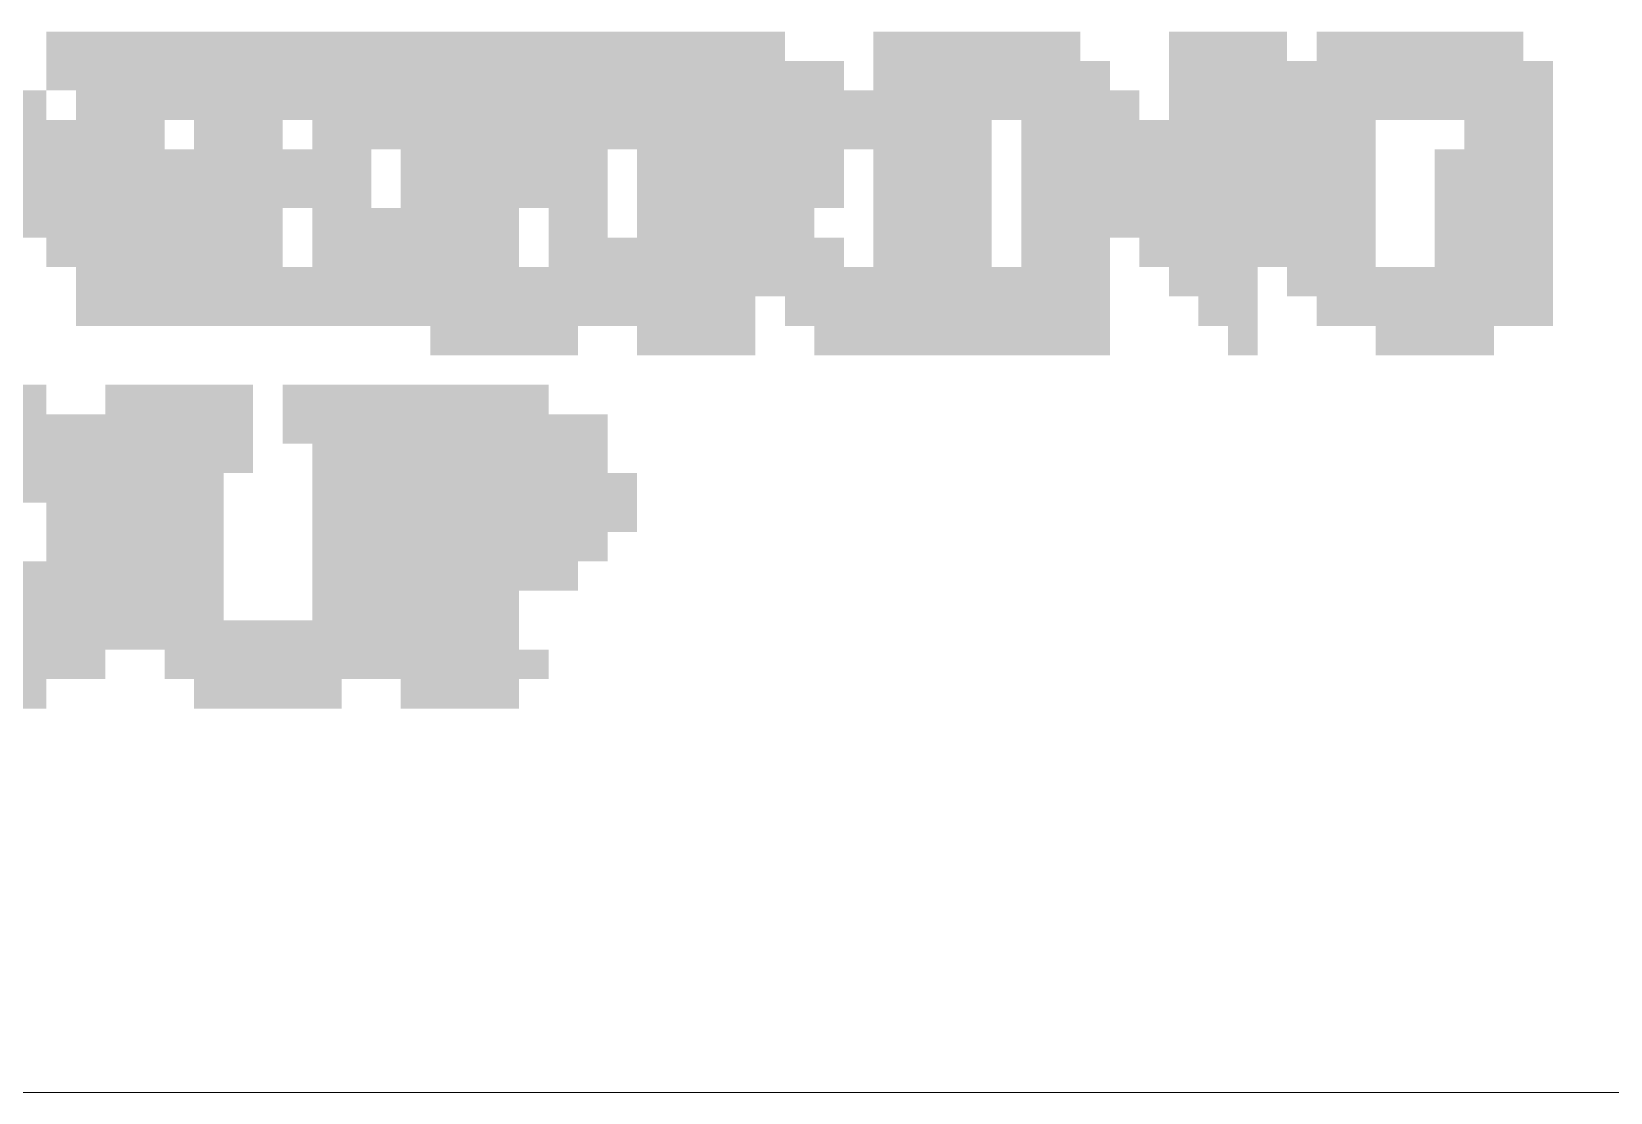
# Paper-space layout '01 Roof Support Layout' of a CAD drawing. Header units: millimetres. Extents: x 5 to 415, y 5 to 287.
# Drawn here: x 379.28 to 392.71, y 112.5 to 121.52 of the extents above; entities that cross this region are included whole.
import ezdxf

# ---------------------------------------------------------------- set-up
doc = ezdxf.new("R2010")
doc.units = ezdxf.units.MM
doc.layers.add('BRANDING', color=7, linetype='Continuous')
doc.layers.add('SHEET_GEOMETRY', color=7, linetype='Continuous')

# ---------------------------------------------------------------- blocks, each defined once
blk = doc.blocks.new('SHEET_01_ROOF')
at = {"layer": 'BRANDING', "color": 255}
for points in [[(379.41, 121.274), (379.661, 121.274), (379.41, 121.525), (379.661, 121.525)], [(382.174, 121.274), (382.425, 121.274), (382.174, 121.525), (382.425, 121.525)], [(383.933, 121.274), (384.435, 121.274), (383.933, 121.525), (384.435, 121.525)], [(385.44, 121.274), (385.692, 121.274), (385.44, 121.525), (385.692, 121.525)], [(387.953, 121.274), (388.204, 121.274), (387.953, 121.525), (388.204, 121.525)], [(389.712, 121.274), (389.963, 121.274), (389.712, 121.525), (389.963, 121.525)], [(390.214, 121.274), (390.466, 121.274), (390.214, 121.525), (390.466, 121.525)], [(391.722, 121.274), (391.973, 121.274), (391.722, 121.525), (391.973, 121.525)], [(379.41, 121.024), (379.661, 121.024), (379.41, 121.274), (379.661, 121.274)], [(385.943, 121.024), (386.194, 121.024), (385.943, 121.274), (386.194, 121.274)], [(388.204, 121.024), (388.456, 121.024), (388.204, 121.274), (388.456, 121.274)], [(389.963, 121.024), (390.214, 121.024), (389.963, 121.274), (390.214, 121.274)], [(391.973, 121.024), (392.225, 121.024), (391.973, 121.274), (392.225, 121.274)], [(379.159, 120.773), (379.41, 120.773), (379.159, 121.024), (379.41, 121.024)], [(380.415, 120.773), (380.666, 120.773), (380.415, 121.024), (380.666, 121.024)], [(386.194, 120.773), (386.697, 120.773), (386.194, 121.024), (386.697, 121.024)], [(387.451, 120.773), (387.702, 120.773), (387.451, 121.024), (387.702, 121.024)], [(388.456, 120.773), (388.707, 120.773), (388.456, 121.024), (388.707, 121.024)], [(388.958, 120.773), (389.209, 120.773), (388.958, 121.024), (389.209, 121.024)], [(389.712, 120.773), (389.963, 120.773), (389.712, 121.024), (389.963, 121.024)], [(390.968, 120.773), (391.471, 120.773), (390.968, 121.024), (391.471, 121.024)], [(379.41, 120.523), (379.913, 120.523), (379.41, 120.773), (379.913, 120.773)], [(382.174, 120.523), (382.425, 120.523), (382.174, 120.773), (382.425, 120.773)], [(383.43, 120.523), (383.682, 120.523), (383.43, 120.773), (383.682, 120.773)], [(384.184, 120.523), (384.435, 120.523), (384.184, 120.773), (384.435, 120.773)], [(385.189, 120.523), (385.44, 120.523), (385.189, 120.773), (385.44, 120.773)], [(386.194, 120.523), (386.697, 120.523), (386.194, 120.773), (386.697, 120.773)], [(388.707, 120.523), (389.209, 120.523), (388.707, 120.773), (389.209, 120.773)], [(391.471, 120.523), (391.722, 120.523), (391.471, 120.773), (391.722, 120.773)], [(379.661, 120.272), (379.913, 120.272), (379.661, 120.523), (379.913, 120.523)], [(380.415, 120.272), (380.666, 120.272), (380.415, 120.523), (380.666, 120.523)], [(386.445, 120.272), (386.697, 120.272), (386.445, 120.523), (386.697, 120.523)], [(388.958, 120.272), (389.209, 120.272), (388.958, 120.523), (389.209, 120.523)], [(380.415, 120.022), (380.666, 120.022), (380.415, 120.272), (380.666, 120.272)], [(385.943, 120.022), (386.194, 120.022), (385.943, 120.272), (386.194, 120.272)], [(386.445, 120.022), (386.697, 120.022), (386.445, 120.272), (386.697, 120.272)], [(380.415, 119.772), (380.666, 119.772), (380.415, 120.022), (380.666, 120.022)], [(382.174, 119.772), (382.425, 119.772), (382.174, 120.022), (382.425, 120.022)], [(386.445, 119.772), (386.697, 119.772), (386.445, 120.022), (386.697, 120.022)], [(388.204, 119.772), (388.456, 119.772), (388.204, 120.022), (388.456, 120.022)], [(391.219, 119.772), (391.471, 119.772), (391.219, 120.022), (391.471, 120.022)], [(380.415, 119.521), (380.666, 119.521), (380.415, 119.772), (380.666, 119.772)], [(381.671, 119.521), (381.923, 119.521), (381.671, 119.772), (381.923, 119.772)], [(383.179, 119.521), (383.43, 119.521), (383.179, 119.772), (383.43, 119.772)], [(383.682, 119.521), (383.933, 119.521), (383.682, 119.772), (383.933, 119.772)], [(385.189, 119.521), (385.44, 119.521), (385.189, 119.772), (385.44, 119.772)], [(386.445, 119.521), (386.697, 119.521), (386.445, 119.772), (386.697, 119.772)], [(388.204, 119.521), (388.456, 119.521), (388.204, 119.772), (388.456, 119.772)], [(389.712, 119.521), (389.963, 119.521), (389.712, 119.772), (389.963, 119.772)], [(391.219, 119.521), (391.471, 119.521), (391.219, 119.772), (391.471, 119.772)], [(385.189, 119.271), (385.44, 119.271), (385.189, 119.521), (385.44, 119.521)], [(379.661, 119.02), (379.913, 119.02), (379.661, 119.271), (379.913, 119.271)], [(391.973, 119.02), (392.225, 119.02), (391.973, 119.271), (392.225, 119.271)], [(382.676, 118.77), (383.933, 118.77), (382.676, 119.02), (383.933, 119.02)], [(384.435, 118.77), (385.44, 118.77), (384.435, 119.02), (385.44, 119.02)], [(385.943, 118.77), (388.456, 118.77), (385.943, 119.02), (388.456, 119.02)], [(389.461, 118.77), (389.712, 118.77), (389.461, 119.02), (389.712, 119.02)], [(390.717, 118.77), (390.968, 118.77), (390.717, 119.02), (390.968, 119.02)], [(391.219, 118.77), (391.722, 118.77), (391.219, 119.02), (391.722, 119.02)], [(379.913, 118.269), (380.164, 118.269), (379.913, 118.519), (380.164, 118.519)], [(380.918, 118.269), (381.169, 118.269), (380.918, 118.519), (381.169, 118.519)], [(381.42, 118.269), (381.671, 118.269), (381.42, 118.519), (381.671, 118.519)], [(382.174, 118.269), (382.425, 118.269), (382.174, 118.519), (382.425, 118.519)], [(383.179, 118.269), (383.682, 118.269), (383.179, 118.519), (383.682, 118.519)], [(379.661, 118.018), (379.913, 118.018), (379.661, 118.269), (379.913, 118.269)], [(383.933, 118.018), (384.184, 118.018), (383.933, 118.269), (384.184, 118.269)], [(379.913, 117.768), (380.164, 117.768), (379.913, 118.018), (380.164, 118.018)], [(380.918, 117.768), (381.169, 117.768), (380.918, 118.018), (381.169, 118.018)], [(379.159, 117.517), (379.41, 117.517), (379.159, 117.768), (379.41, 117.768)], [(382.174, 117.517), (382.425, 117.517), (382.174, 117.768), (382.425, 117.768)], [(383.179, 117.517), (383.43, 117.517), (383.179, 117.768), (383.43, 117.768)], [(382.174, 117.267), (382.425, 117.267), (382.174, 117.517), (382.425, 117.517)], [(384.184, 117.267), (384.435, 117.267), (384.184, 117.517), (384.435, 117.517)], [(382.174, 117.016), (382.425, 117.016), (382.174, 117.267), (382.425, 117.267)], [(379.159, 116.766), (379.41, 116.766), (379.159, 117.016), (379.41, 117.016)], [(382.174, 116.766), (382.425, 116.766), (382.174, 117.016), (382.425, 117.016)], [(382.174, 116.515), (382.425, 116.515), (382.174, 116.766), (382.425, 116.766)], [(383.179, 116.515), (383.43, 116.515), (383.179, 116.766), (383.43, 116.766)], [(379.913, 116.265), (380.415, 116.265), (379.913, 116.515), (380.415, 116.515)], [(382.174, 116.265), (382.425, 116.265), (382.174, 116.515), (382.425, 116.515)], [(379.661, 116.014), (379.913, 116.014), (379.661, 116.265), (379.913, 116.265)], [(382.174, 116.014), (382.425, 116.014), (382.174, 116.265), (382.425, 116.265)], [(383.43, 116.014), (383.682, 116.014), (383.43, 116.265), (383.682, 116.265)], [(380.666, 115.764), (380.918, 115.764), (380.666, 116.014), (380.918, 116.014)], [(381.671, 115.764), (381.923, 115.764), (381.671, 116.014), (381.923, 116.014)], [(382.425, 115.764), (382.676, 115.764), (382.425, 116.014), (382.676, 116.014)]]:
    blk.add_solid(points, dxfattribs=at)
at = {"layer": 'BRANDING', "color": 254}
for points in [[(379.661, 121.274), (382.174, 121.274), (379.661, 121.525), (382.174, 121.525)], [(382.425, 121.274), (383.933, 121.274), (382.425, 121.525), (383.933, 121.525)], [(384.435, 121.274), (385.44, 121.274), (384.435, 121.525), (385.44, 121.525)], [(386.445, 121.274), (387.953, 121.274), (386.445, 121.525), (387.953, 121.525)], [(388.958, 121.274), (389.712, 121.274), (388.958, 121.525), (389.712, 121.525)], [(390.466, 121.274), (390.717, 121.274), (390.466, 121.525), (390.717, 121.525)], [(391.471, 121.274), (391.722, 121.274), (391.471, 121.525), (391.722, 121.525)], [(382.174, 121.024), (382.425, 121.024), (382.174, 121.274), (382.425, 121.274)], [(384.184, 121.024), (384.435, 121.024), (384.184, 121.274), (384.435, 121.274)], [(385.692, 121.024), (385.943, 121.024), (385.692, 121.274), (385.943, 121.274)], [(387.953, 121.024), (388.204, 121.024), (387.953, 121.274), (388.204, 121.274)], [(388.958, 121.024), (389.209, 121.024), (388.958, 121.274), (389.209, 121.274)], [(389.712, 121.024), (389.963, 121.024), (389.712, 121.274), (389.963, 121.274)], [(379.661, 120.773), (379.913, 120.773), (379.661, 121.024), (379.913, 121.024)], [(381.42, 120.773), (381.923, 120.773), (381.42, 121.024), (381.923, 121.024)], [(382.425, 120.773), (382.676, 120.773), (382.425, 121.024), (382.676, 121.024)], [(383.179, 120.773), (383.933, 120.773), (383.179, 121.024), (383.933, 121.024)], [(384.184, 120.773), (384.435, 120.773), (384.184, 121.024), (384.435, 121.024)], [(385.189, 120.773), (385.44, 120.773), (385.189, 121.024), (385.44, 121.024)], [(385.943, 120.773), (386.194, 120.773), (385.943, 121.024), (386.194, 121.024)], [(388.204, 120.773), (388.456, 120.773), (388.204, 121.024), (388.456, 121.024)], [(389.963, 120.773), (390.214, 120.773), (389.963, 121.024), (390.214, 121.024)], [(390.717, 120.773), (390.968, 120.773), (390.717, 121.024), (390.968, 121.024)], [(391.973, 120.773), (392.225, 120.773), (391.973, 121.024), (392.225, 121.024)], [(380.164, 120.523), (380.415, 120.523), (380.164, 120.773), (380.415, 120.773)], [(381.169, 120.523), (381.42, 120.523), (381.169, 120.773), (381.42, 120.773)], [(381.671, 120.523), (382.174, 120.523), (381.671, 120.773), (382.174, 120.773)], [(382.425, 120.523), (382.676, 120.523), (382.425, 120.773), (382.676, 120.773)], [(383.179, 120.523), (383.43, 120.523), (383.179, 120.773), (383.43, 120.773)], [(383.682, 120.523), (384.184, 120.523), (383.682, 120.773), (384.184, 120.773)], [(387.199, 120.523), (387.451, 120.523), (387.199, 120.773), (387.451, 120.773)], [(388.456, 120.523), (388.707, 120.523), (388.456, 120.773), (388.707, 120.773)], [(389.712, 120.523), (389.963, 120.523), (389.712, 120.773), (389.963, 120.773)], [(391.973, 120.523), (392.225, 120.523), (391.973, 120.773), (392.225, 120.773)], [(379.41, 120.272), (379.661, 120.272), (379.41, 120.523), (379.661, 120.523)], [(380.164, 120.272), (380.415, 120.272), (380.164, 120.523), (380.415, 120.523)], [(382.425, 120.272), (382.676, 120.272), (382.425, 120.523), (382.676, 120.523)], [(383.933, 120.272), (384.184, 120.272), (383.933, 120.523), (384.184, 120.523)], [(387.199, 120.272), (387.451, 120.272), (387.199, 120.523), (387.451, 120.523)], [(388.707, 120.272), (388.958, 120.272), (388.707, 120.523), (388.958, 120.523)], [(389.712, 120.272), (390.214, 120.272), (389.712, 120.523), (390.214, 120.523)], [(390.466, 120.272), (390.717, 120.272), (390.466, 120.523), (390.717, 120.523)], [(391.219, 120.272), (391.471, 120.272), (391.219, 120.523), (391.471, 120.523)], [(391.973, 120.272), (392.225, 120.272), (391.973, 120.523), (392.225, 120.523)], [(380.164, 120.022), (380.415, 120.022), (380.164, 120.272), (380.415, 120.272)], [(382.425, 120.022), (382.676, 120.022), (382.425, 120.272), (382.676, 120.272)], [(383.933, 120.022), (384.184, 120.022), (383.933, 120.272), (384.184, 120.272)], [(387.199, 120.022), (387.451, 120.022), (387.199, 120.272), (387.451, 120.272)], [(388.204, 120.022), (388.456, 120.022), (388.204, 120.272), (388.456, 120.272)], [(388.958, 120.022), (389.209, 120.022), (388.958, 120.272), (389.209, 120.272)], [(389.712, 120.022), (389.963, 120.022), (389.712, 120.272), (389.963, 120.272)], [(390.466, 120.022), (390.717, 120.022), (390.466, 120.272), (390.717, 120.272)], [(391.219, 120.022), (391.471, 120.022), (391.219, 120.272), (391.471, 120.272)], [(379.159, 119.772), (379.41, 119.772), (379.159, 120.022), (379.41, 120.022)], [(380.164, 119.772), (380.415, 119.772), (380.164, 120.022), (380.415, 120.022)], [(381.169, 119.772), (381.42, 119.772), (381.169, 120.022), (381.42, 120.022)], [(381.671, 119.772), (382.174, 119.772), (381.671, 120.022), (382.174, 120.022)], [(382.425, 119.772), (382.676, 119.772), (382.425, 120.022), (382.676, 120.022)], [(383.179, 119.772), (383.43, 119.772), (383.179, 120.022), (383.43, 120.022)], [(383.682, 119.772), (384.184, 119.772), (383.682, 120.022), (384.184, 120.022)], [(385.692, 119.772), (385.943, 119.772), (385.692, 120.022), (385.943, 120.022)], [(387.199, 119.772), (387.451, 119.772), (387.199, 120.022), (387.451, 120.022)], [(388.456, 119.772), (388.707, 119.772), (388.456, 120.022), (388.707, 120.022)], [(389.712, 119.772), (389.963, 119.772), (389.712, 120.022), (389.963, 120.022)], [(390.466, 119.772), (390.717, 119.772), (390.466, 120.022), (390.717, 120.022)], [(391.973, 119.772), (392.225, 119.772), (391.973, 120.022), (392.225, 120.022)], [(380.164, 119.521), (380.415, 119.521), (380.164, 119.772), (380.415, 119.772)], [(381.169, 119.521), (381.42, 119.521), (381.169, 119.772), (381.42, 119.772)], [(382.425, 119.521), (382.676, 119.521), (382.425, 119.772), (382.676, 119.772)], [(384.184, 119.521), (384.435, 119.521), (384.184, 119.772), (384.435, 119.772)], [(385.943, 119.521), (386.194, 119.521), (385.943, 119.772), (386.194, 119.772)], [(387.199, 119.521), (387.451, 119.521), (387.199, 119.772), (387.451, 119.772)], [(388.707, 119.521), (388.958, 119.521), (388.707, 119.772), (388.958, 119.772)], [(390.466, 119.521), (390.717, 119.521), (390.466, 119.772), (390.717, 119.772)], [(391.973, 119.521), (392.225, 119.521), (391.973, 119.772), (392.225, 119.772)], [(380.164, 119.271), (380.415, 119.271), (380.164, 119.521), (380.415, 119.521)], [(385.44, 119.271), (385.692, 119.271), (385.44, 119.521), (385.692, 119.521)], [(387.451, 119.271), (387.702, 119.271), (387.451, 119.521), (387.702, 119.521)], [(388.204, 119.271), (388.456, 119.271), (388.204, 119.521), (388.456, 119.521)], [(388.958, 119.271), (389.209, 119.271), (388.958, 119.521), (389.209, 119.521)], [(389.963, 119.271), (390.214, 119.271), (389.963, 119.521), (390.214, 119.521)], [(390.717, 119.271), (391.471, 119.271), (390.717, 119.521), (391.471, 119.521)], [(391.973, 119.271), (392.225, 119.271), (391.973, 119.521), (392.225, 119.521)], [(380.164, 119.02), (380.666, 119.02), (380.164, 119.271), (380.666, 119.271)], [(382.174, 119.02), (382.425, 119.02), (382.174, 119.271), (382.425, 119.271)], [(384.184, 119.02), (384.435, 119.02), (384.184, 119.271), (384.435, 119.271)], [(385.189, 119.02), (385.44, 119.02), (385.189, 119.271), (385.44, 119.271)], [(385.692, 119.02), (385.943, 119.02), (385.692, 119.271), (385.943, 119.271)], [(390.214, 119.02), (390.466, 119.02), (390.214, 119.271), (390.466, 119.271)], [(390.968, 118.77), (391.219, 118.77), (390.968, 119.02), (391.219, 119.02)], [(379.159, 118.269), (379.41, 118.269), (379.159, 118.519), (379.41, 118.519)], [(380.164, 118.269), (380.918, 118.269), (380.164, 118.519), (380.918, 118.519)], [(381.671, 118.269), (382.174, 118.269), (381.671, 118.519), (382.174, 118.519)], [(382.425, 118.269), (383.179, 118.269), (382.425, 118.519), (383.179, 118.519)], [(379.913, 118.018), (380.164, 118.018), (379.913, 118.269), (380.164, 118.269)], [(381.42, 118.018), (381.671, 118.018), (381.42, 118.269), (381.671, 118.269)], [(383.682, 118.018), (383.933, 118.018), (383.682, 118.269), (383.933, 118.269)], [(382.174, 117.768), (382.676, 117.768), (382.174, 118.018), (382.676, 118.018)], [(383.933, 117.768), (384.184, 117.768), (383.933, 118.018), (384.184, 118.018)], [(379.913, 117.517), (380.164, 117.517), (379.913, 117.768), (380.164, 117.768)], [(382.425, 117.517), (382.676, 117.517), (382.425, 117.768), (382.676, 117.768)], [(383.43, 117.517), (383.682, 117.517), (383.43, 117.768), (383.682, 117.768)], [(384.184, 117.517), (384.435, 117.517), (384.184, 117.768), (384.435, 117.768)], [(379.913, 117.267), (380.164, 117.267), (379.913, 117.517), (380.164, 117.517)], [(382.425, 117.267), (382.676, 117.267), (382.425, 117.517), (382.676, 117.517)], [(383.179, 117.267), (383.43, 117.267), (383.179, 117.517), (383.43, 117.517)], [(382.425, 117.016), (382.676, 117.016), (382.425, 117.267), (382.676, 117.267)], [(382.425, 116.766), (382.676, 116.766), (382.425, 117.016), (382.676, 117.016)], [(383.682, 116.766), (383.933, 116.766), (383.682, 117.016), (383.933, 117.016)], [(379.159, 116.515), (379.41, 116.515), (379.159, 116.766), (379.41, 116.766)], [(380.164, 116.515), (380.415, 116.515), (380.164, 116.766), (380.415, 116.766)], [(382.425, 116.515), (382.676, 116.515), (382.425, 116.766), (382.676, 116.766)], [(381.169, 116.265), (381.42, 116.265), (381.169, 116.515), (381.42, 116.515)], [(383.179, 116.265), (383.43, 116.265), (383.179, 116.515), (383.43, 116.515)], [(380.415, 116.014), (380.666, 116.014), (380.415, 116.265), (380.666, 116.265)], [(381.923, 116.014), (382.174, 116.014), (381.923, 116.265), (382.174, 116.265)], [(378.656, 115.764), (379.41, 115.764), (378.656, 116.014), (379.41, 116.014)], [(380.918, 115.764), (381.671, 115.764), (380.918, 116.014), (381.671, 116.014)], [(382.676, 115.764), (383.43, 115.764), (382.676, 116.014), (383.43, 116.014)]]:
    blk.add_solid(points, dxfattribs=at)
at = {"layer": 'BRANDING', "color": 253}
for points in [[(390.717, 121.274), (391.471, 121.274), (390.717, 121.525), (391.471, 121.525)], [(379.661, 121.024), (379.913, 121.024), (379.661, 121.274), (379.913, 121.274)], [(380.415, 121.024), (380.666, 121.024), (380.415, 121.274), (380.666, 121.274)], [(380.918, 121.024), (381.169, 121.024), (380.918, 121.274), (381.169, 121.274)], [(382.425, 121.024), (382.676, 121.024), (382.425, 121.274), (382.676, 121.274)], [(384.687, 121.024), (384.938, 121.024), (384.687, 121.274), (384.938, 121.274)], [(386.445, 121.024), (387.199, 121.024), (386.445, 121.274), (387.199, 121.274)], [(390.214, 121.024), (390.466, 121.024), (390.214, 121.274), (390.466, 121.274)], [(391.722, 121.024), (391.973, 121.024), (391.722, 121.274), (391.973, 121.274)], [(380.164, 120.773), (380.415, 120.773), (380.164, 121.024), (380.415, 121.024)], [(381.169, 120.773), (381.42, 120.773), (381.169, 121.024), (381.42, 121.024)], [(381.923, 120.773), (382.425, 120.773), (381.923, 121.024), (382.425, 121.024)], [(382.676, 120.773), (382.928, 120.773), (382.676, 121.024), (382.928, 121.024)], [(384.435, 120.773), (385.189, 120.773), (384.435, 121.024), (385.189, 121.024)], [(385.44, 120.773), (385.943, 120.773), (385.44, 121.024), (385.943, 121.024)], [(386.697, 120.773), (386.948, 120.773), (386.697, 121.024), (386.948, 121.024)], [(387.199, 120.773), (387.451, 120.773), (387.199, 121.024), (387.451, 121.024)], [(387.702, 120.773), (388.204, 120.773), (387.702, 121.024), (388.204, 121.024)], [(389.209, 120.773), (389.712, 120.773), (389.209, 121.024), (389.712, 121.024)], [(390.214, 120.773), (390.466, 120.773), (390.214, 121.024), (390.466, 121.024)], [(391.471, 120.773), (391.722, 120.773), (391.471, 121.024), (391.722, 121.024)], [(379.159, 120.523), (379.41, 120.523), (379.159, 120.773), (379.41, 120.773)], [(384.435, 120.523), (384.687, 120.523), (384.435, 120.773), (384.687, 120.773)], [(384.938, 120.523), (385.189, 120.523), (384.938, 120.773), (385.189, 120.773)], [(385.44, 120.523), (385.943, 120.523), (385.44, 120.773), (385.943, 120.773)], [(386.697, 120.523), (386.948, 120.523), (386.697, 120.773), (386.948, 120.773)], [(387.702, 120.523), (387.953, 120.523), (387.702, 120.773), (387.953, 120.773)], [(388.204, 120.523), (388.456, 120.523), (388.204, 120.773), (388.456, 120.773)], [(389.209, 120.523), (389.712, 120.523), (389.209, 120.773), (389.712, 120.773)], [(389.963, 120.523), (390.214, 120.523), (389.963, 120.773), (390.214, 120.773)], [(390.466, 120.523), (390.717, 120.523), (390.466, 120.773), (390.717, 120.773)], [(391.722, 120.523), (391.973, 120.523), (391.722, 120.773), (391.973, 120.773)], [(381.42, 120.272), (381.671, 120.272), (381.42, 120.523), (381.671, 120.523)], [(381.923, 120.272), (382.174, 120.272), (381.923, 120.523), (382.174, 120.523)], [(382.676, 120.272), (382.928, 120.272), (382.676, 120.523), (382.928, 120.523)], [(383.179, 120.272), (383.682, 120.272), (383.179, 120.523), (383.682, 120.523)], [(384.435, 120.272), (384.687, 120.272), (384.435, 120.523), (384.687, 120.523)], [(384.938, 120.272), (385.44, 120.272), (384.938, 120.523), (385.44, 120.523)], [(385.943, 120.272), (386.194, 120.272), (385.943, 120.523), (386.194, 120.523)], [(386.697, 120.272), (386.948, 120.272), (386.697, 120.523), (386.948, 120.523)], [(387.702, 120.272), (388.204, 120.272), (387.702, 120.523), (388.204, 120.523)], [(388.456, 120.272), (388.707, 120.272), (388.456, 120.523), (388.707, 120.523)], [(389.209, 120.272), (389.712, 120.272), (389.209, 120.523), (389.712, 120.523)], [(390.214, 120.272), (390.466, 120.272), (390.214, 120.523), (390.466, 120.523)], [(391.471, 120.272), (391.973, 120.272), (391.471, 120.523), (391.973, 120.523)], [(379.661, 120.022), (379.913, 120.022), (379.661, 120.272), (379.913, 120.272)], [(381.923, 120.022), (382.174, 120.022), (381.923, 120.272), (382.174, 120.272)], [(384.435, 120.022), (384.687, 120.022), (384.435, 120.272), (384.687, 120.272)], [(385.692, 120.022), (385.943, 120.022), (385.692, 120.272), (385.943, 120.272)], [(386.697, 120.022), (386.948, 120.022), (386.697, 120.272), (386.948, 120.272)], [(387.702, 120.022), (388.204, 120.022), (387.702, 120.272), (388.204, 120.272)], [(388.707, 120.022), (388.958, 120.022), (388.707, 120.272), (388.958, 120.272)], [(389.209, 120.022), (389.712, 120.022), (389.209, 120.272), (389.712, 120.272)], [(389.963, 120.022), (390.466, 120.022), (389.963, 120.272), (390.466, 120.272)], [(391.973, 120.022), (392.225, 120.022), (391.973, 120.272), (392.225, 120.272)], [(382.676, 119.772), (382.928, 119.772), (382.676, 120.022), (382.928, 120.022)], [(384.435, 119.772), (384.687, 119.772), (384.435, 120.022), (384.687, 120.022)], [(384.938, 119.772), (385.189, 119.772), (384.938, 120.022), (385.189, 120.022)], [(386.697, 119.772), (386.948, 119.772), (386.697, 120.022), (386.948, 120.022)], [(387.702, 119.772), (388.204, 119.772), (387.702, 120.022), (388.204, 120.022)], [(388.958, 119.772), (389.712, 119.772), (388.958, 120.022), (389.712, 120.022)], [(389.963, 119.772), (390.466, 119.772), (389.963, 120.022), (390.466, 120.022)], [(379.41, 119.521), (379.661, 119.521), (379.41, 119.772), (379.661, 119.772)], [(381.923, 119.521), (382.425, 119.521), (381.923, 119.772), (382.425, 119.772)], [(382.676, 119.521), (383.179, 119.521), (382.676, 119.772), (383.179, 119.772)], [(383.933, 119.521), (384.184, 119.521), (383.933, 119.772), (384.184, 119.772)], [(384.435, 119.521), (384.687, 119.521), (384.435, 119.772), (384.687, 119.772)], [(384.938, 119.521), (385.189, 119.521), (384.938, 119.772), (385.189, 119.772)], [(386.697, 119.521), (386.948, 119.521), (386.697, 119.772), (386.948, 119.772)], [(387.702, 119.521), (388.204, 119.521), (387.702, 119.772), (388.204, 119.772)], [(389.209, 119.521), (389.712, 119.521), (389.209, 119.772), (389.712, 119.772)], [(389.963, 119.521), (390.466, 119.521), (389.963, 119.772), (390.466, 119.772)], [(379.661, 119.271), (379.913, 119.271), (379.661, 119.521), (379.913, 119.521)], [(380.415, 119.271), (380.666, 119.271), (380.415, 119.521), (380.666, 119.521)], [(382.425, 119.271), (382.676, 119.271), (382.425, 119.521), (382.676, 119.521)], [(383.43, 119.271), (383.682, 119.271), (383.43, 119.521), (383.682, 119.521)], [(386.194, 119.271), (386.697, 119.271), (386.194, 119.521), (386.697, 119.521)], [(387.199, 119.271), (387.451, 119.271), (387.199, 119.521), (387.451, 119.521)], [(389.461, 119.271), (389.712, 119.271), (389.461, 119.521), (389.712, 119.521)], [(379.913, 119.02), (380.164, 119.02), (379.913, 119.271), (380.164, 119.271)], [(382.425, 119.02), (382.676, 119.02), (382.425, 119.271), (382.676, 119.271)], [(386.445, 119.02), (386.697, 119.02), (386.445, 119.271), (386.697, 119.271)], [(387.199, 119.02), (387.702, 119.02), (387.199, 119.271), (387.702, 119.271)], [(388.204, 119.02), (388.456, 119.02), (388.204, 119.271), (388.456, 119.271)], [(389.209, 119.02), (389.712, 119.02), (389.209, 119.271), (389.712, 119.271)], [(390.466, 119.02), (390.717, 119.02), (390.466, 119.271), (390.717, 119.271)], [(391.722, 119.02), (391.973, 119.02), (391.722, 119.271), (391.973, 119.271)], [(379.41, 118.018), (379.661, 118.018), (379.41, 118.269), (379.661, 118.269)], [(380.918, 118.018), (381.169, 118.018), (380.918, 118.269), (381.169, 118.269)], [(379.159, 117.768), (379.41, 117.768), (379.159, 118.018), (379.41, 118.018)], [(379.661, 117.768), (379.913, 117.768), (379.661, 118.018), (379.913, 118.018)], [(380.164, 117.768), (380.415, 117.768), (380.164, 118.018), (380.415, 118.018)], [(381.671, 117.768), (381.923, 117.768), (381.671, 118.018), (381.923, 118.018)], [(383.179, 117.768), (383.43, 117.768), (383.179, 118.018), (383.43, 118.018)], [(380.164, 117.517), (380.415, 117.517), (380.164, 117.768), (380.415, 117.768)], [(381.671, 117.517), (381.923, 117.517), (381.671, 117.768), (381.923, 117.768)], [(379.41, 117.267), (379.913, 117.267), (379.41, 117.517), (379.913, 117.517)], [(380.164, 117.267), (380.415, 117.267), (380.164, 117.517), (380.415, 117.517)], [(381.671, 117.267), (381.923, 117.267), (381.671, 117.517), (381.923, 117.517)], [(383.43, 117.267), (383.682, 117.267), (383.43, 117.517), (383.682, 117.517)], [(379.41, 117.016), (379.661, 117.016), (379.41, 117.267), (379.661, 117.267)], [(379.913, 117.016), (380.415, 117.016), (379.913, 117.267), (380.415, 117.267)], [(381.671, 117.016), (381.923, 117.016), (381.671, 117.267), (381.923, 117.267)], [(383.933, 117.016), (384.184, 117.016), (383.933, 117.267), (384.184, 117.267)], [(379.41, 116.766), (379.661, 116.766), (379.41, 117.016), (379.661, 117.016)], [(379.913, 116.766), (380.415, 116.766), (379.913, 117.016), (380.415, 117.016)], [(381.671, 116.766), (381.923, 116.766), (381.671, 117.016), (381.923, 117.016)], [(383.179, 116.766), (383.682, 116.766), (383.179, 117.016), (383.682, 117.016)], [(379.913, 116.515), (380.164, 116.515), (379.913, 116.766), (380.164, 116.766)], [(380.666, 116.515), (380.918, 116.515), (380.666, 116.766), (380.918, 116.766)], [(380.918, 116.265), (381.169, 116.265), (380.918, 116.515), (381.169, 116.515)], [(382.425, 116.265), (382.676, 116.265), (382.425, 116.515), (382.676, 116.515)], [(379.41, 116.014), (379.661, 116.014), (379.41, 116.265), (379.661, 116.265)], [(382.425, 116.014), (382.676, 116.014), (382.425, 116.265), (382.676, 116.265)], [(383.179, 116.014), (383.43, 116.014), (383.179, 116.265), (383.43, 116.265)]]:
    blk.add_solid(points, dxfattribs=at)
at = {"layer": 'BRANDING', "color": 251}
for points in [[(379.913, 121.024), (380.164, 121.024), (379.913, 121.274), (380.164, 121.274)], [(383.179, 121.024), (383.43, 121.024), (383.179, 121.274), (383.43, 121.274)], [(385.189, 121.024), (385.44, 121.024), (385.189, 121.274), (385.44, 121.274)], [(390.717, 121.024), (390.968, 121.024), (390.717, 121.274), (390.968, 121.274)], [(391.219, 121.024), (391.722, 121.024), (391.219, 121.274), (391.722, 121.274)], [(379.159, 120.272), (379.41, 120.272), (379.159, 120.523), (379.41, 120.523)], [(385.692, 120.272), (385.943, 120.272), (385.692, 120.523), (385.943, 120.523)], [(379.41, 119.772), (379.661, 119.772), (379.41, 120.022), (379.661, 120.022)], [(379.661, 119.521), (379.913, 119.521), (379.661, 119.772), (379.913, 119.772)], [(380.666, 119.271), (381.169, 119.271), (380.666, 119.521), (381.169, 119.521)], [(381.923, 119.271), (382.174, 119.271), (381.923, 119.521), (382.174, 119.521)], [(382.676, 119.271), (382.928, 119.271), (382.676, 119.521), (382.928, 119.521)], [(383.933, 119.271), (384.184, 119.271), (383.933, 119.521), (384.184, 119.521)], [(384.687, 119.271), (384.938, 119.271), (384.687, 119.521), (384.938, 119.521)], [(391.722, 119.271), (391.973, 119.271), (391.722, 119.521), (391.973, 119.521)], [(378.405, 118.018), (379.41, 118.018), (378.405, 118.269), (379.41, 118.269)], [(380.415, 118.018), (380.918, 118.018), (380.415, 118.269), (380.918, 118.269)], [(381.671, 118.018), (382.174, 118.018), (381.671, 118.269), (382.174, 118.269)], [(382.676, 118.018), (383.43, 118.018), (382.676, 118.269), (383.43, 118.269)], [(379.41, 117.768), (379.661, 117.768), (379.41, 118.018), (379.661, 118.018)], [(380.415, 117.768), (380.666, 117.768), (380.415, 118.018), (380.666, 118.018)], [(381.923, 117.768), (382.174, 117.768), (381.923, 118.018), (382.174, 118.018)], [(382.676, 117.768), (383.179, 117.768), (382.676, 118.018), (383.179, 118.018)], [(380.415, 117.517), (380.666, 117.517), (380.415, 117.768), (380.666, 117.768)], [(382.676, 117.517), (383.179, 117.517), (382.676, 117.768), (383.179, 117.768)], [(380.415, 117.267), (380.666, 117.267), (380.415, 117.517), (380.666, 117.517)], [(382.676, 117.267), (383.179, 117.267), (382.676, 117.517), (383.179, 117.517)], [(380.415, 117.016), (380.666, 117.016), (380.415, 117.267), (380.666, 117.267)], [(382.676, 117.016), (383.933, 117.016), (382.676, 117.267), (383.933, 117.267)], [(380.415, 116.766), (380.666, 116.766), (380.415, 117.016), (380.666, 117.016)], [(382.676, 116.766), (383.179, 116.766), (382.676, 117.016), (383.179, 117.016)], [(379.661, 116.515), (379.913, 116.515), (379.661, 116.766), (379.913, 116.766)], [(380.415, 116.515), (380.666, 116.515), (380.415, 116.766), (380.666, 116.766)], [(382.676, 116.515), (383.179, 116.515), (382.676, 116.766), (383.179, 116.766)], [(379.41, 116.265), (379.661, 116.265), (379.41, 116.515), (379.661, 116.515)], [(380.666, 116.265), (380.918, 116.265), (380.666, 116.515), (380.918, 116.515)], [(381.671, 116.265), (381.923, 116.265), (381.671, 116.515), (381.923, 116.515)], [(382.676, 116.265), (383.179, 116.265), (382.676, 116.515), (383.179, 116.515)], [(378.656, 116.014), (379.41, 116.014), (378.656, 116.265), (379.41, 116.265)], [(380.918, 116.014), (381.671, 116.014), (380.918, 116.265), (381.671, 116.265)], [(382.676, 116.014), (383.179, 116.014), (382.676, 116.265), (383.179, 116.265)]]:
    blk.add_solid(points, dxfattribs=at)
at = {"layer": 'BRANDING', "color": 8}
for points in [[(380.164, 121.024), (380.415, 121.024), (380.164, 121.274), (380.415, 121.274)], [(380.666, 121.024), (380.918, 121.024), (380.666, 121.274), (380.918, 121.274)], [(381.169, 121.024), (382.174, 121.024), (381.169, 121.274), (382.174, 121.274)], [(382.676, 121.024), (383.179, 121.024), (382.676, 121.274), (383.179, 121.274)], [(383.43, 121.024), (384.184, 121.024), (383.43, 121.274), (384.184, 121.274)], [(384.435, 121.024), (384.687, 121.024), (384.435, 121.274), (384.687, 121.274)], [(384.938, 121.024), (385.189, 121.024), (384.938, 121.274), (385.189, 121.274)], [(385.44, 121.024), (385.692, 121.024), (385.44, 121.274), (385.692, 121.274)], [(387.199, 121.024), (387.953, 121.024), (387.199, 121.274), (387.953, 121.274)], [(389.209, 121.024), (389.712, 121.024), (389.209, 121.274), (389.712, 121.274)], [(390.466, 121.024), (390.717, 121.024), (390.466, 121.274), (390.717, 121.274)], [(390.968, 121.024), (391.219, 121.024), (390.968, 121.274), (391.219, 121.274)], [(379.913, 120.773), (380.164, 120.773), (379.913, 121.024), (380.164, 121.024)], [(380.666, 120.773), (381.169, 120.773), (380.666, 121.024), (381.169, 121.024)], [(382.928, 120.773), (383.179, 120.773), (382.928, 121.024), (383.179, 121.024)], [(383.933, 120.773), (384.184, 120.773), (383.933, 121.024), (384.184, 121.024)], [(386.948, 120.773), (387.199, 120.773), (386.948, 121.024), (387.199, 121.024)], [(390.466, 120.773), (390.717, 120.773), (390.466, 121.024), (390.717, 121.024)], [(391.722, 120.773), (391.973, 120.773), (391.722, 121.024), (391.973, 121.024)], [(379.913, 120.523), (380.164, 120.523), (379.913, 120.773), (380.164, 120.773)], [(380.666, 120.523), (381.169, 120.523), (380.666, 120.773), (381.169, 120.773)], [(382.676, 120.523), (383.179, 120.523), (382.676, 120.773), (383.179, 120.773)], [(384.687, 120.523), (384.938, 120.523), (384.687, 120.773), (384.938, 120.773)], [(385.943, 120.523), (386.194, 120.523), (385.943, 120.773), (386.194, 120.773)], [(386.948, 120.523), (387.199, 120.523), (386.948, 120.773), (387.199, 120.773)], [(387.953, 120.523), (388.204, 120.523), (387.953, 120.773), (388.204, 120.773)], [(390.214, 120.523), (390.466, 120.523), (390.214, 120.773), (390.466, 120.773)], [(379.913, 120.272), (380.164, 120.272), (379.913, 120.523), (380.164, 120.523)], [(380.666, 120.272), (381.42, 120.272), (380.666, 120.523), (381.42, 120.523)], [(381.671, 120.272), (381.923, 120.272), (381.671, 120.523), (381.923, 120.523)], [(382.928, 120.272), (383.179, 120.272), (382.928, 120.523), (383.179, 120.523)], [(383.682, 120.272), (383.933, 120.272), (383.682, 120.523), (383.933, 120.523)], [(384.687, 120.272), (384.938, 120.272), (384.687, 120.523), (384.938, 120.523)], [(385.44, 120.272), (385.692, 120.272), (385.44, 120.523), (385.692, 120.523)], [(386.948, 120.272), (387.199, 120.272), (386.948, 120.523), (387.199, 120.523)], [(388.204, 120.272), (388.456, 120.272), (388.204, 120.523), (388.456, 120.523)], [(379.159, 120.022), (379.661, 120.022), (379.159, 120.272), (379.661, 120.272)], [(379.913, 120.022), (380.164, 120.022), (379.913, 120.272), (380.164, 120.272)], [(380.666, 120.022), (381.923, 120.022), (380.666, 120.272), (381.923, 120.272)], [(382.676, 120.022), (383.933, 120.022), (382.676, 120.272), (383.933, 120.272)], [(384.687, 120.022), (385.692, 120.022), (384.687, 120.272), (385.692, 120.272)], [(386.948, 120.022), (387.199, 120.022), (386.948, 120.272), (387.199, 120.272)], [(388.456, 120.022), (388.707, 120.022), (388.456, 120.272), (388.707, 120.272)], [(391.471, 120.022), (391.973, 120.022), (391.471, 120.272), (391.973, 120.272)], [(379.661, 119.772), (380.164, 119.772), (379.661, 120.022), (380.164, 120.022)], [(380.666, 119.772), (381.169, 119.772), (380.666, 120.022), (381.169, 120.022)], [(382.928, 119.772), (383.179, 119.772), (382.928, 120.022), (383.179, 120.022)], [(384.687, 119.772), (384.938, 119.772), (384.687, 120.022), (384.938, 120.022)], [(385.189, 119.772), (385.692, 119.772), (385.189, 120.022), (385.692, 120.022)], [(386.948, 119.772), (387.199, 119.772), (386.948, 120.022), (387.199, 120.022)], [(388.707, 119.772), (388.958, 119.772), (388.707, 120.022), (388.958, 120.022)], [(391.471, 119.772), (391.973, 119.772), (391.471, 120.022), (391.973, 120.022)], [(379.913, 119.521), (380.164, 119.521), (379.913, 119.772), (380.164, 119.772)], [(380.666, 119.521), (381.169, 119.521), (380.666, 119.772), (381.169, 119.772)], [(384.687, 119.521), (384.938, 119.521), (384.687, 119.772), (384.938, 119.772)], [(385.44, 119.521), (385.943, 119.521), (385.44, 119.772), (385.943, 119.772)], [(386.948, 119.521), (387.199, 119.521), (386.948, 119.772), (387.199, 119.772)], [(388.958, 119.521), (389.209, 119.521), (388.958, 119.772), (389.209, 119.772)], [(391.471, 119.521), (391.973, 119.521), (391.471, 119.772), (391.973, 119.772)], [(379.913, 119.271), (380.164, 119.271), (379.913, 119.521), (380.164, 119.521)], [(381.169, 119.271), (381.923, 119.271), (381.169, 119.521), (381.923, 119.521)], [(382.174, 119.271), (382.425, 119.271), (382.174, 119.521), (382.425, 119.521)], [(382.928, 119.271), (383.43, 119.271), (382.928, 119.521), (383.43, 119.521)], [(383.682, 119.271), (383.933, 119.271), (383.682, 119.521), (383.933, 119.521)], [(384.184, 119.271), (384.687, 119.271), (384.184, 119.521), (384.687, 119.521)], [(384.938, 119.271), (385.189, 119.271), (384.938, 119.521), (385.189, 119.521)], [(385.692, 119.271), (386.194, 119.271), (385.692, 119.521), (386.194, 119.521)], [(386.697, 119.271), (387.199, 119.271), (386.697, 119.521), (387.199, 119.521)], [(387.702, 119.271), (388.204, 119.271), (387.702, 119.521), (388.204, 119.521)], [(389.209, 119.271), (389.461, 119.271), (389.209, 119.521), (389.461, 119.521)], [(390.214, 119.271), (390.717, 119.271), (390.214, 119.521), (390.717, 119.521)], [(391.471, 119.271), (391.722, 119.271), (391.471, 119.521), (391.722, 119.521)], [(380.666, 119.02), (382.174, 119.02), (380.666, 119.271), (382.174, 119.271)], [(382.676, 119.02), (384.184, 119.02), (382.676, 119.271), (384.184, 119.271)], [(384.435, 119.02), (385.189, 119.02), (384.435, 119.271), (385.189, 119.271)], [(385.943, 119.02), (386.445, 119.02), (385.943, 119.271), (386.445, 119.271)], [(386.697, 119.02), (387.199, 119.02), (386.697, 119.271), (387.199, 119.271)], [(387.702, 119.02), (388.204, 119.02), (387.702, 119.271), (388.204, 119.271)], [(390.717, 119.02), (391.722, 119.02), (390.717, 119.271), (391.722, 119.271)], [(380.164, 118.018), (380.415, 118.018), (380.164, 118.269), (380.415, 118.269)], [(382.174, 118.018), (382.676, 118.018), (382.174, 118.269), (382.676, 118.269)], [(383.43, 118.018), (383.682, 118.018), (383.43, 118.269), (383.682, 118.269)], [(380.666, 117.768), (380.918, 117.768), (380.666, 118.018), (380.918, 118.018)], [(383.43, 117.768), (383.933, 117.768), (383.43, 118.018), (383.933, 118.018)], [(379.41, 117.517), (379.913, 117.517), (379.41, 117.768), (379.913, 117.768)], [(380.666, 117.517), (380.918, 117.517), (380.666, 117.768), (380.918, 117.768)], [(381.923, 117.517), (382.174, 117.517), (381.923, 117.768), (382.174, 117.768)], [(383.682, 117.517), (384.184, 117.517), (383.682, 117.768), (384.184, 117.768)], [(380.666, 117.267), (380.918, 117.267), (380.666, 117.517), (380.918, 117.517)], [(381.923, 117.267), (382.174, 117.267), (381.923, 117.517), (382.174, 117.517)], [(383.682, 117.267), (384.184, 117.267), (383.682, 117.517), (384.184, 117.517)], [(379.661, 117.016), (379.913, 117.016), (379.661, 117.267), (379.913, 117.267)], [(380.666, 117.016), (380.918, 117.016), (380.666, 117.267), (380.918, 117.267)], [(381.923, 117.016), (382.174, 117.016), (381.923, 117.267), (382.174, 117.267)], [(379.661, 116.766), (379.913, 116.766), (379.661, 117.016), (379.913, 117.016)], [(380.666, 116.766), (380.918, 116.766), (380.666, 117.016), (380.918, 117.016)], [(381.923, 116.766), (382.174, 116.766), (381.923, 117.016), (382.174, 117.016)], [(379.41, 116.515), (379.661, 116.515), (379.41, 116.766), (379.661, 116.766)], [(381.671, 116.515), (382.174, 116.515), (381.671, 116.766), (382.174, 116.766)], [(379.159, 116.265), (379.41, 116.265), (379.159, 116.515), (379.41, 116.515)], [(379.661, 116.265), (379.913, 116.265), (379.661, 116.515), (379.913, 116.515)], [(380.415, 116.265), (380.666, 116.265), (380.415, 116.515), (380.666, 116.515)], [(381.42, 116.265), (381.671, 116.265), (381.42, 116.515), (381.671, 116.515)], [(381.923, 116.265), (382.174, 116.265), (381.923, 116.515), (382.174, 116.515)], [(380.666, 116.014), (380.918, 116.014), (380.666, 116.265), (380.918, 116.265)], [(381.671, 116.014), (381.923, 116.014), (381.671, 116.265), (381.923, 116.265)]]:
    blk.add_solid(points, dxfattribs=at)
at = {"layer": 'SHEET_GEOMETRY', "lineweight": 15}
blk.add_line((342.194, 112.497), (414.514, 112.497), dxfattribs=at)

psp = doc.layouts.new('01 Roof Support Layout')

# ---------------------------------------------------------------- block references
psp.add_blockref('SHEET_01_ROOF', (0, 0))

doc.saveas('drawing.dxf')
